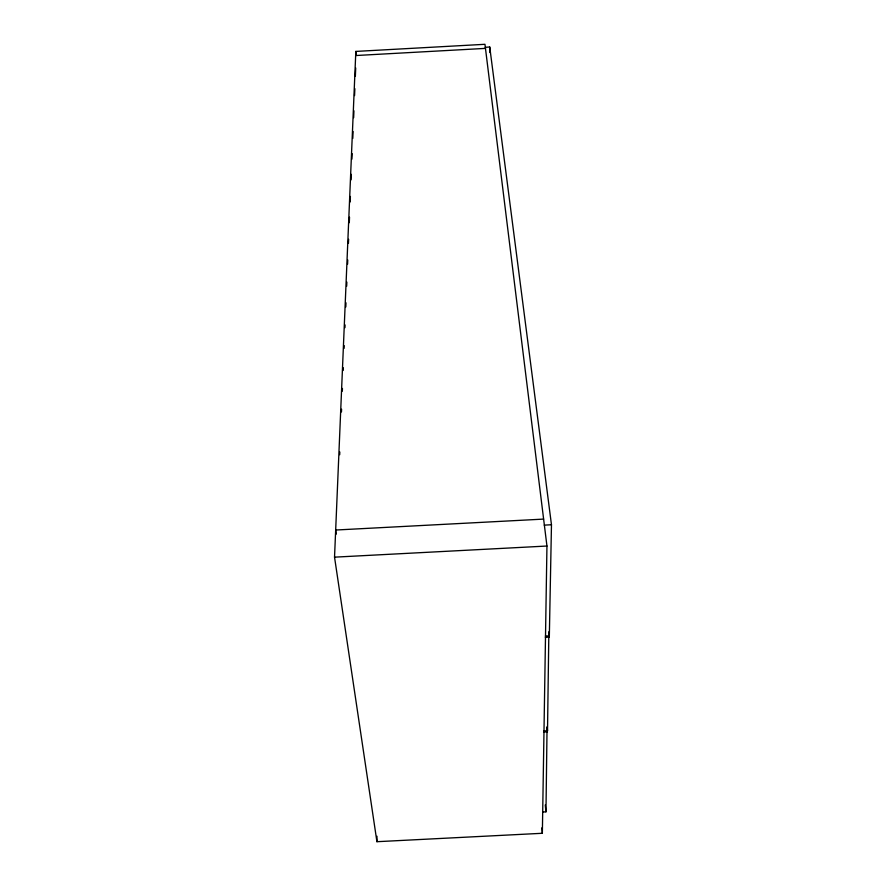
<?xml version="1.0" encoding="UTF-8"?>
<svg xmlns="http://www.w3.org/2000/svg" width="886" height="886" viewBox="0 0 886 886"><rect width="100%" height="100%" fill="white"/><g stroke="black" fill="none" stroke-linecap="round" stroke-linejoin="round"><path stroke-width="1.33" d="M376.927 841.7L334.531 557.161L355.829 51.421L484.963 44.3L546.95 546.031L542.354 833.283L376.927 841.7L376.971 836.24M542.586 812.008L545.964 811.842L547.05 727.694M543.871 730.95L547.515 730.773L548.855 631.751M485.262 47.268L489.736 47.024L551.469 524.745L549.342 635.871L545.377 636.07M339.692 454.751L339.803 451.993M341.464 411.935L341.586 409.166M342.328 391.213L342.439 388.445M343.181 370.492L343.292 367.723M344.1 348.386L344.211 345.629M344.953 327.665L345.075 324.907M345.817 306.944L345.983 302.802M346.67 286.222L346.847 282.08M347.589 264.128L347.755 259.975M348.442 243.406L348.619 239.253M349.305 222.685L349.527 217.159M350.158 201.964L350.391 196.437M351.077 179.858L351.299 174.332M351.93 159.137L352.163 153.61M352.794 138.415L353.082 131.505M353.647 117.694L353.935 110.783M354.566 95.588L354.854 88.689M355.364 76.251L355.707 67.967M355.651 55.541L485.462 48.387M543.616 519.096L335.672 530.027L336.27 534.125M544.259 525.121L551.469 524.745M334.531 557.161L546.95 546.031M545.355 637.311L549.32 637.1M543.86 732.002L547.504 731.814M547.072 726.642L547.515 730.773M545.267 804.964L545.964 811.842M541.822 827.856L542.354 833.283M355.829 51.421L356.094 54.168M489.736 47.024L489.847 52.484"/></g></svg>
